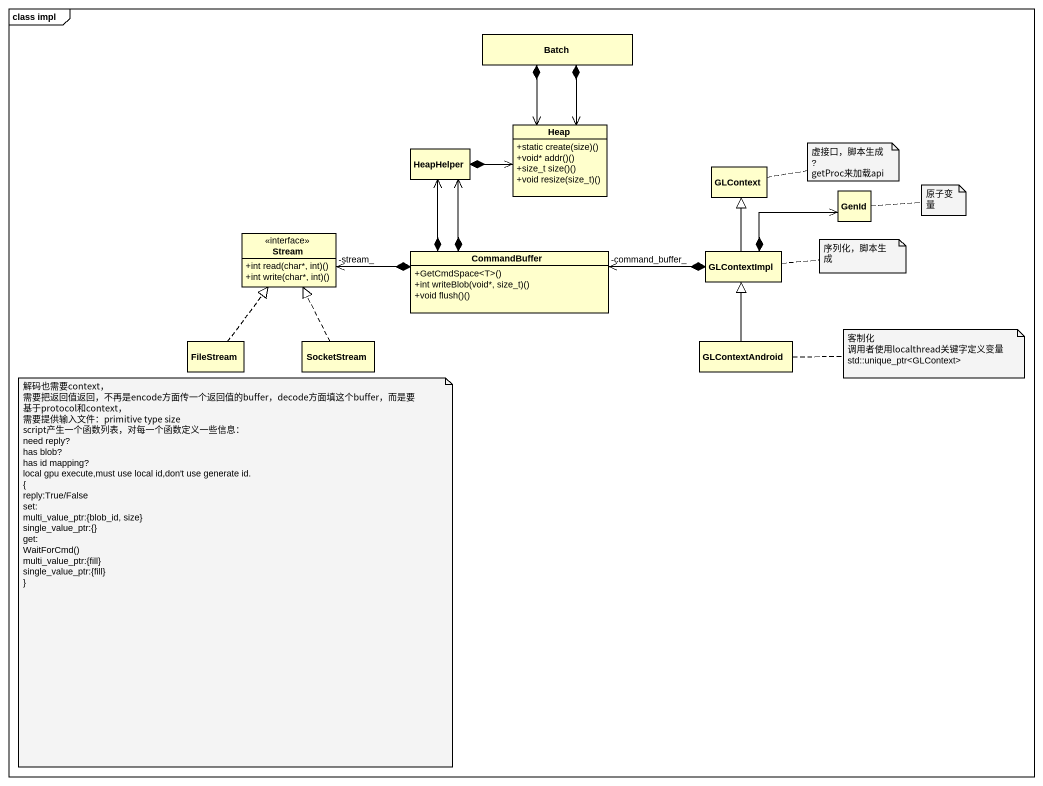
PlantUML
@startuml
mainframe class impl
hide circle
hide empty members
skinparam classAttributeIconSize 0
class Batch
class Heap {
  +static create(size)()
  +void* addr()()
  +size_t size()()
  +void resize(size_t)()
}
class HeapHelper
class GLContext
class GenId
interface Stream {
  +int read(char*, int)()
  +int write(char*, int)()
}
class CommandBuffer {
  +GetCmdSpace<T>()
  +int writeBlob(void*, size_t)()
  +void flush()()
}
class GLContextImpl
class FileStream
class SocketStream
class GLContextAndroid
Batch *--> Heap
Batch *--> Heap
HeapHelper *-right-> Heap
CommandBuffer *-up-> HeapHelper
CommandBuffer *-up-> HeapHelper
CommandBuffer *-left-> "-stream_" Stream
GLContextImpl -up-|> GLContext
GLContextImpl *-right-> GenId
GLContextImpl *-left-> "-command_buffer_" CommandBuffer
FileStream .up.|> Stream
SocketStream .up.|> Stream
GLContextAndroid -up-|> GLContextImpl
note right of GLContext
  虚接口，脚本生成?
  getProc来加载api
end note
note right of GenId : 原子变量
note right of GLContextImpl : 序列化，脚本生成
note right of GLContextAndroid
  客制化
  调用者使用localthread关键字定义变量std::unique_ptr<GLContext>
end note
note as N5
  解码也需要context，
  需要把返回值返回，不再是encode方面传一个返回值的buffer，decode方面填这个buffer，而是要基于protocol和context，
  需要提供输入文件：primitive type size
  script产生一个函数列表，对每一个函数定义一些信息：
  need reply?
  has blob?
  has id mapping?
  local gpu execute,must use local id,don't use generate id.
  {
  reply:True/False
  set:
  multi_value_ptr:{blob_id, size}
  single_value_ptr:{}
  get:
  WaitForCmd()
  multi_value_ptr:{fill}
  single_value_ptr:{fill}
  ~}
end note
@enduml
